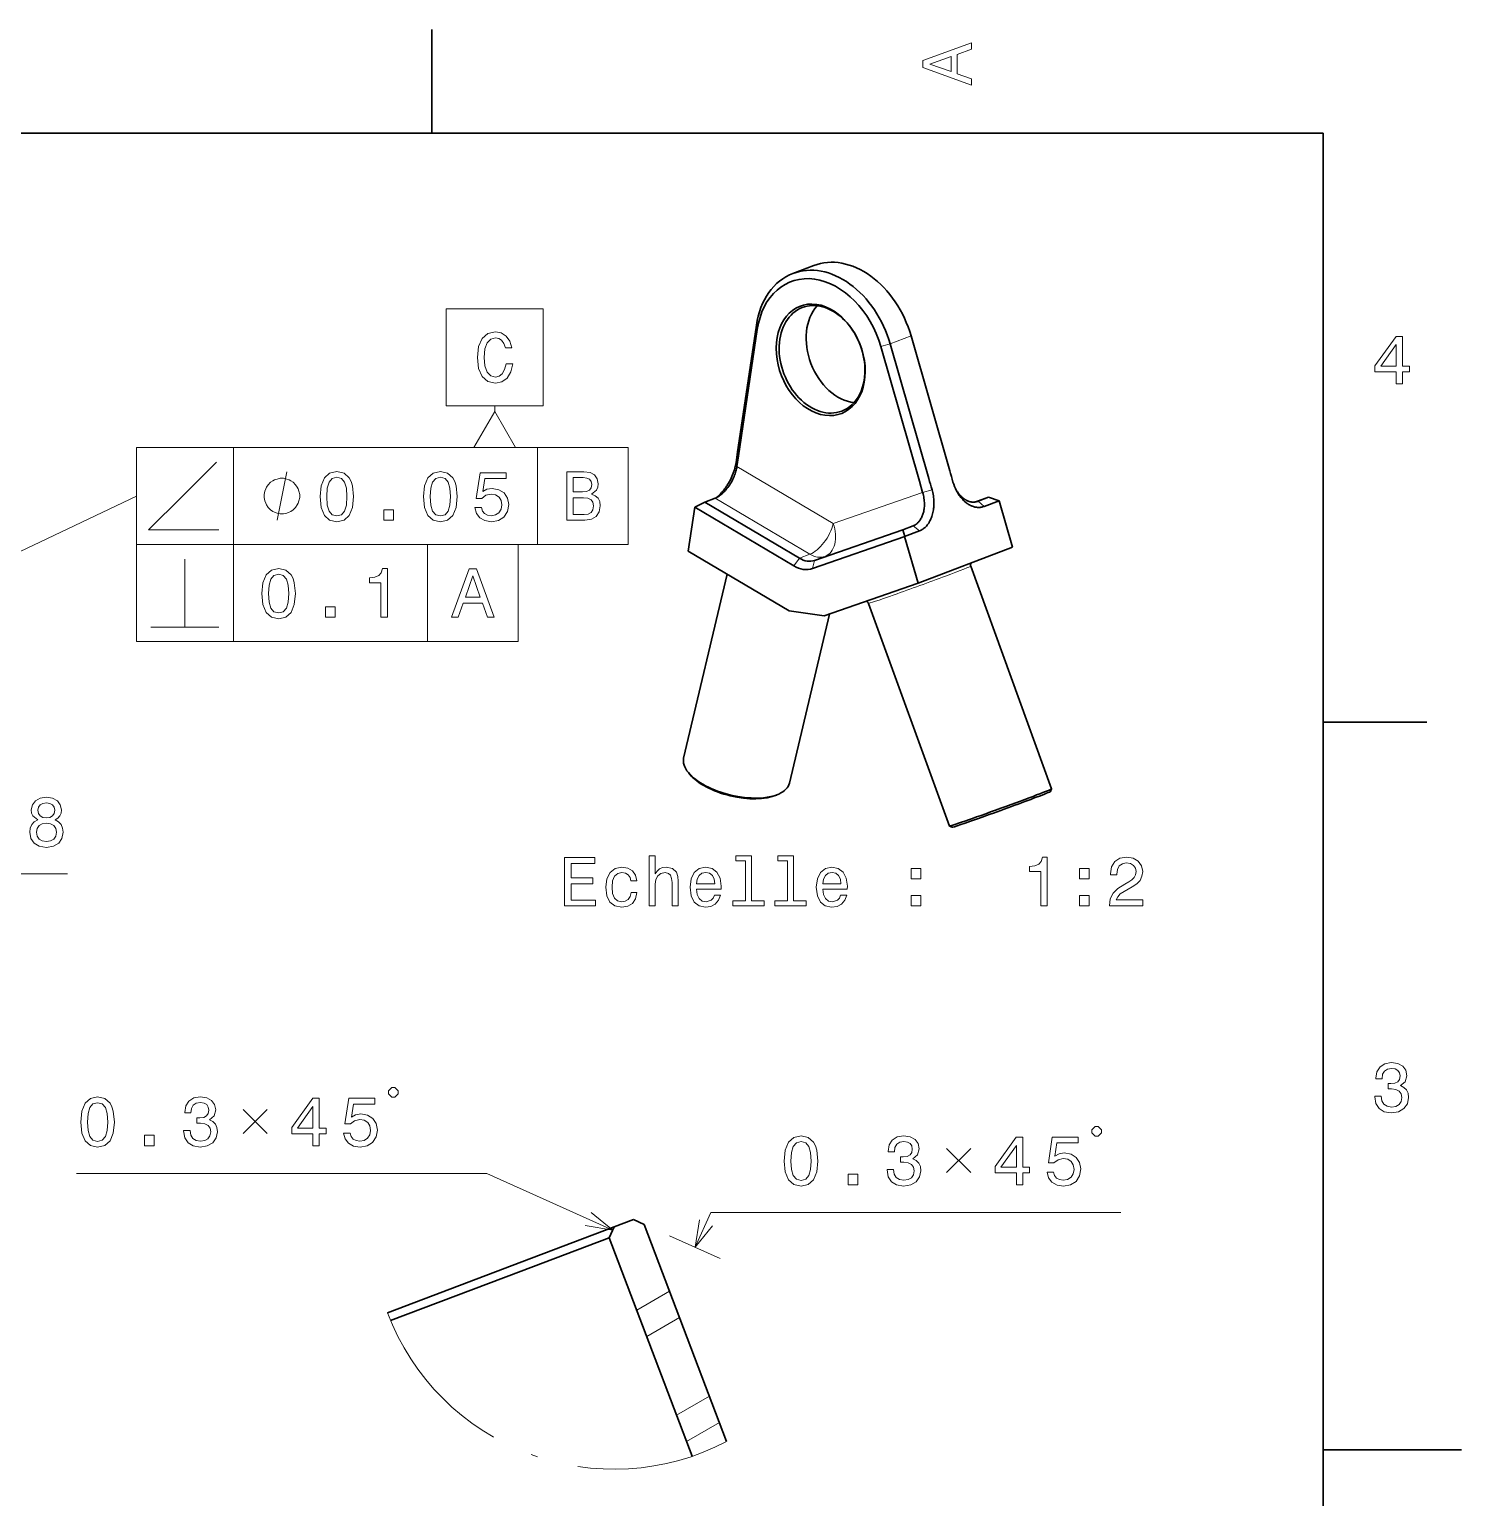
# Model space of a CAD drawing. Extents: x 0 to 297, y 0 to 210.
# Drawn here: x 193.7 to 297, y 101.6 to 207.5 of the extents above; entities that cross this region are included whole.
import ezdxf

# ---------------------------------------------------------------- set-up
doc = ezdxf.new("R2010")
doc.units = 0
doc.linetypes.add('DASHDOT', pattern=[18.5, 12, -3, 0.5, -3])

msp = doc.modelspace()

# ---------------------------------------------------------------- linework, layer by layer
at = {"color": 7, "lineweight": 35, "ltscale": 0.1875}
for p, q in [((222.699997, 200), (222.699997, 207.5)), ((287, 157.5), (294.5, 157.5))]:
    msp.add_line(p, q, dxfattribs=at)
at = {"color": 7, "lineweight": 35}
for p, q in [((287, 200), (10, 200)), ((287, 10), (287, 200))]:
    msp.add_line(p, q, dxfattribs=at)
at = {"color": 7, "lineweight": 35, "ltscale": 0.040275}
msp.add_line((250.260727, 190.460678), (248.755844, 189.88562), dxfattribs=at)
at = {"color": 7, "lineweight": 35, "ltscale": 0.230857}
for p, q in [((246.123199, 186.150192), (244.768372, 177.015823)), ((246.187378, 185.849411), (244.83255, 176.715057))]:
    msp.add_line(p, q, dxfattribs=at)
at = {"color": 7, "lineweight": 13, "ltscale": 0.007689}
for p, q in [((246.123199, 186.150192), (246.187378, 185.849411)), ((244.654938, 176.25119), (244.718918, 175.950363))]:
    msp.add_line(p, q, dxfattribs=at)
at = {"color": 7, "lineweight": 13, "ltscale": 0.017661}
msp.add_line((255.77681, 184.801865), (255.098404, 184.604813), dxfattribs=at)
at = {"color": 7, "lineweight": 35, "ltscale": 0.252603}
for p, q in [((255.098404, 184.604813), (257.883789, 174.892181)), ((255.77681, 184.801865), (258.562195, 175.089233))]:
    msp.add_line(p, q, dxfattribs=at)
at = {"color": 7, "lineweight": 13, "ltscale": 0.040276}
msp.add_line((257.281708, 185.376923), (255.77681, 184.801865), dxfattribs=at)
at = {"color": 7, "lineweight": 35, "ltscale": 0.253047}
msp.add_line((260.071991, 175.647217), (257.281708, 185.376923), dxfattribs=at)
at = {"color": 7, "lineweight": 13, "ltscale": 0.010048}
msp.add_line((227.243256, 179.923889), (227.243256, 180.325806), dxfattribs=at)
at = {"color": 7, "lineweight": 13, "ltscale": 0.175}
for p, q in [((201.38942, 177.325806), (201.38942, 170.325806)), ((208.38942, 177.325806), (208.38942, 170.325806)), ((230.333511, 177.325806), (230.333511, 170.325806)), ((236.869537, 177.325806), (236.869537, 170.325806)), ((201.38942, 170.325806), (201.38942, 163.325806)), ((208.38942, 170.325806), (208.38942, 163.325806)), ((222.397491, 170.325806), (222.397491, 163.325806)), ((228.933502, 170.325806), (228.933502, 163.325806))]:
    msp.add_line(p, q, dxfattribs=at)
at = {"color": 7, "lineweight": 13}
for p, q in [((201.38942, 177.325806), (236.869537, 177.325806)), ((201.38942, 170.325806), (236.869537, 170.325806)), ((201.38942, 163.325806), (228.933502, 163.325806)), ((226.677094, 124.945633), (197.080307, 124.945633)), ((242.826385, 122.132462), (272.423157, 122.132462))]:
    msp.add_line(p, q, dxfattribs=at)
at = {"color": 7, "lineweight": 35, "ltscale": 0.019327}
msp.add_line((244.83255, 176.715057), (244.719131, 175.950348), dxfattribs=at)
at = {"color": 7, "lineweight": 13, "ltscale": 0.201753}
msp.add_line((244.719131, 175.950348), (251.659592, 171.832458), dxfattribs=at)
at = {"color": 7, "lineweight": 35, "ltscale": 0.021148}
msp.add_line((257.883789, 174.892181), (258.116974, 174.079056), dxfattribs=at)
at = {"color": 7, "lineweight": 13, "ltscale": 0.170926}
msp.add_line((258.116974, 174.079056), (251.659592, 171.832458), dxfattribs=at)
at = {"color": 7, "lineweight": 13, "ltscale": 0.017663}
msp.add_line((258.795441, 174.276154), (258.116974, 174.079071), dxfattribs=at)
at = {"color": 7, "lineweight": 35, "ltscale": 0.080125}
msp.add_line((241.202316, 169.848434), (241.672546, 173.018738), dxfattribs=at)
at = {"color": 7, "lineweight": 35, "ltscale": 0.207521}
msp.add_line((248.811127, 168.781128), (241.672241, 173.016739), dxfattribs=at)
at = {"color": 7, "lineweight": 35, "ltscale": 0.020317}
msp.add_line((242.398529, 173.387299), (241.67395, 173.019287), dxfattribs=at)
at = {"color": 7, "lineweight": 35, "ltscale": 0.020138}
for p, q in [((243.15097, 173.674835), (242.398529, 173.387299)), ((262.109863, 173.448822), (262.862305, 173.736343)), ((256.679443, 171.392685), (257.431885, 171.680206))]:
    msp.add_line(p, q, dxfattribs=at)
at = {"color": 7, "lineweight": 35, "ltscale": 0.198594}
msp.add_line((249.230331, 169.333893), (242.398529, 173.387299), dxfattribs=at)
at = {"color": 7, "lineweight": 13, "ltscale": 0.198595}
msp.add_line((243.15097, 173.674835), (249.982773, 169.621414), dxfattribs=at)
at = {"color": 7, "lineweight": 35, "ltscale": 0.026097}
msp.add_line((261.876404, 173.393341), (262.862305, 173.736343), dxfattribs=at)
at = {"color": 7, "lineweight": 13, "ltscale": 0.001385}
msp.add_line((262.057526, 173.430603), (262.109863, 173.448822), dxfattribs=at)
at = {"color": 7, "lineweight": 35, "ltscale": 0.000695}
msp.add_line((262.08374, 173.439285), (262.109863, 173.448822), dxfattribs=at)
at = {"color": 7, "lineweight": 13, "ltscale": 0.014653}
msp.add_line((262.565765, 173.08049), (262.109863, 173.448822), dxfattribs=at)
at = {"color": 7, "lineweight": 35, "ltscale": 0.028616}
msp.add_line((262.565765, 173.08049), (263.63501, 173.48909), dxfattribs=at)
at = {"color": 7, "lineweight": 35, "ltscale": 0.020253}
msp.add_line((262.862305, 173.736343), (263.633606, 173.488541), dxfattribs=at)
at = {"color": 7, "lineweight": 35, "ltscale": 0.087228}
msp.add_line((264.596863, 170.135162), (263.63501, 173.48909), dxfattribs=at)
at = {"color": 7, "lineweight": 13, "ltscale": 0.16825}
msp.add_line((257.431885, 171.680206), (251.075592, 169.468781), dxfattribs=at)
at = {"color": 7, "lineweight": 13, "ltscale": 0.014652}
msp.add_line((257.887787, 171.31189), (257.431885, 171.680206), dxfattribs=at)
at = {"color": 7, "lineweight": 35, "ltscale": 0.175812}
msp.add_line((250.177155, 168.590332), (256.819122, 170.901169), dxfattribs=at)
at = {"color": 7, "lineweight": 35, "ltscale": 0.16825}
msp.add_line((250.323151, 169.181259), (256.679443, 171.392685), dxfattribs=at)
at = {"color": 7, "lineweight": 35, "ltscale": 0.012716}
msp.add_line((256.679443, 171.392685), (256.819916, 170.903839), dxfattribs=at)
at = {"color": 7, "lineweight": 35, "ltscale": 0.028617}
msp.add_line((256.818512, 170.903305), (257.887787, 171.31189), dxfattribs=at)
at = {"color": 7, "lineweight": 35, "ltscale": 0.087672}
msp.add_line((257.785248, 167.532288), (256.818512, 170.903305), dxfattribs=at)
at = {"color": 7, "lineweight": 35, "ltscale": 0.211445}
msp.add_line((248.476181, 165.532745), (241.202316, 169.848434), dxfattribs=at)
at = {"color": 7, "lineweight": 13, "ltscale": 0.020138}
for p, q in [((249.230331, 169.333893), (249.982773, 169.621414)), ((250.323151, 169.181259), (251.075592, 169.468781))]:
    msp.add_line(p, q, dxfattribs=at)
at = {"color": 7, "lineweight": 35, "ltscale": 0.1823}
msp.add_line((264.596863, 170.135162), (257.785248, 167.532288), dxfattribs=at)
at = {"color": 7, "lineweight": 13, "ltscale": 0.017344}
msp.add_line((248.811127, 168.781128), (249.230331, 169.333893), dxfattribs=at)
at = {"color": 7, "lineweight": 13, "ltscale": 0.015217}
msp.add_line((250.177155, 168.590332), (250.323151, 169.181259), dxfattribs=at)
at = {"color": 7, "lineweight": 35, "ltscale": 0.427451}
for p, q in [((261.581482, 168.762619), (267.423462, 152.693558)), ((254.203903, 166.08046), (260.045898, 150.011398))]:
    msp.add_line(p, q, dxfattribs=at)
at = {"color": 7, "lineweight": 35, "ltscale": 0.340694}
msp.add_line((244.018051, 168.177811), (240.873138, 154.917892), dxfattribs=at)
at = {"color": 7, "lineweight": 35, "ltscale": 0.179136}
msp.add_line((257.785248, 167.532288), (251.0177, 165.177765), dxfattribs=at)
at = {"color": 7, "lineweight": 35, "ltscale": 0.064155}
msp.add_line((251.0177, 165.177765), (248.476181, 165.532745), dxfattribs=at)
at = {"color": 7, "lineweight": 35, "ltscale": 0.31363}
msp.add_line((251.406357, 165.312988), (248.511261, 153.106415), dxfattribs=at)
at = {"color": 7, "lineweight": 35, "ltscale": 0.00402}
msp.add_line((241.314651, 153.746658), (241.212387, 153.870758), dxfattribs=at)
at = {"color": 7, "lineweight": 35, "ltscale": 0.005302}
for p, q in [((267.333649, 152.500381), (267.42337, 152.692566)), ((260.238831, 149.921021), (260.046631, 150.010712))]:
    msp.add_line(p, q, dxfattribs=at)
at = {"color": 7, "lineweight": 35, "ltscale": 0.004021}
msp.add_line((247.590912, 152.258179), (247.738037, 152.323151), dxfattribs=at)
at = {"color": 7, "lineweight": 13, "ltscale": 0.200901}
msp.add_line((188.383865, 146.567017), (196.419891, 146.567017), dxfattribs=at)
at = {"color": 7, "lineweight": 13, "ltscale": 0.248856}
msp.add_line((235.754944, 120.861603), (226.677094, 124.945633), dxfattribs=at)
at = {"color": 7, "lineweight": 13, "ltscale": 0.06891}
msp.add_line((241.69548, 119.618744), (242.826385, 122.132462), dxfattribs=at)
at = {"color": 7, "lineweight": 35, "ltscale": 0.177661}
msp.add_line((235.854706, 121.083389), (229.210419, 118.562439), dxfattribs=at)
at = {"color": 7, "lineweight": 35, "ltscale": 0.021213}
for p, q in [((235.506577, 120.309555), (235.854706, 121.083389)), ((237.257156, 121.615494), (238.030975, 121.267365))]:
    msp.add_line(p, q, dxfattribs=at)
at = {"color": 7, "lineweight": 13, "ltscale": 0.002004}
msp.add_line((235.84726, 121.066818), (235.916672, 121.106888), dxfattribs=at)
at = {"color": 7, "lineweight": 35, "ltscale": 0.0375}
msp.add_line((235.854706, 121.083389), (237.257156, 121.615494), dxfattribs=at)
at = {"color": 7, "lineweight": 35, "ltscale": 0.418841}
msp.add_line((243.974167, 105.603302), (238.030975, 121.267365), dxfattribs=at)
at = {"color": 7, "lineweight": 35, "ltscale": 0.169823}
msp.add_line((235.506577, 120.309555), (229.155411, 117.899841), dxfattribs=at)
at = {"color": 7, "lineweight": 35, "ltscale": 0.421748}
msp.add_line((235.506577, 120.309555), (241.491013, 104.536766), dxfattribs=at)
at = {"color": 7, "lineweight": 13, "ltscale": 0.100457}
msp.add_line((239.854904, 120.446793), (243.519409, 118.798172), dxfattribs=at)
at = {"color": 7, "lineweight": 35, "ltscale": 0.259344}
msp.add_line((229.210419, 118.562439), (219.511307, 114.882446), dxfattribs=at)
at = {"color": 7, "lineweight": 35, "ltscale": 0.251925}
msp.add_line((229.155411, 117.899841), (219.73378, 114.325119), dxfattribs=at)
at = {"color": 7, "lineweight": 13, "ltscale": 0.068384}
for p, q in [((237.488419, 115.086136), (239.857315, 116.453827)), ((238.207199, 113.191719), (240.57608, 114.559402)), ((240.36351, 107.508469), (242.732391, 108.876144)), ((241.082275, 105.614052), (243.451172, 106.981728))]:
    msp.add_line(p, q, dxfattribs=at)
at = {"color": 7, "lineweight": 35, "ltscale": 0.25}
msp.add_line((287, 105), (297, 105), dxfattribs=at)
at = {"color": 7, "lineweight": 13}
for points in [[(261.633209, 203.466858), (261.633209, 203.930847), (260.604401, 204.298996), (260.604401, 205.695969), (261.633209, 206.064133), (261.633209, 206.538193), (258.128174, 205.257217), (258.128174, 204.742798)], [(260.17572, 204.460388), (258.632477, 205), (260.17572, 205.539627)], [(223.743256, 187.325806), (223.743256, 180.325806), (230.743256, 180.325806), (230.743256, 187.325806)], [(228.060257, 183.376968), (227.959381, 182.953339), (227.792969, 182.650742), (227.560974, 182.464142), (227.288635, 182.403625), (226.960831, 182.4944), (226.703629, 182.766739), (226.532166, 183.210541), (226.476685, 183.825806), (226.532166, 184.436035), (226.698578, 184.884888), (226.95578, 185.157227), (227.288635, 185.253052), (227.530716, 185.202606), (227.737488, 185.061401), (227.898865, 184.834457), (228.009827, 184.52179), (228.488922, 184.52179), (228.337631, 185.000885), (228.075378, 185.363998), (227.717316, 185.590942), (227.288635, 185.671631), (226.754059, 185.545563), (226.345551, 185.192535), (226.083313, 184.612549), (225.992523, 183.825806), (226.083313, 183.039063), (226.345551, 182.459106), (226.754059, 182.101028), (227.288635, 181.979996), (227.75766, 182.075806), (228.135895, 182.343109), (228.403198, 182.78186), (228.544403, 183.376968)], [(292.277374, 181.916794), (292.731262, 181.916794), (292.731262, 182.784225), (293.23056, 182.784225), (293.23056, 183.187683), (292.731262, 183.187683), (292.731262, 185.341141), (292.272339, 185.341141), (290.739197, 183.228027), (290.739197, 182.784225), (292.277374, 182.784225)], [(291.162842, 183.187683), (292.277374, 184.756134), (292.277374, 183.187683)], [(228.743256, 177.325806), (227.243256, 179.923889), (225.743256, 177.325806)], [(213.17276, 173.825806), (213.17276, 173.942474), (213.114426, 174.175812), (213.056091, 174.3508), (212.997757, 174.467468), (212.881088, 174.642471), (212.706085, 174.817474), (212.531082, 174.934143), (212.414413, 174.992477), (212.239426, 175.050812), (212.006088, 175.109146), (211.88942, 175.109146), (211.772751, 175.109146), (211.539413, 175.050812), (211.364426, 174.992477), (211.247757, 174.934143), (211.072754, 174.817474), (210.897751, 174.642471), (210.781082, 174.467468), (210.722748, 174.3508), (210.664413, 174.175812), (210.606079, 173.942474), (210.606079, 173.825806), (210.606079, 173.709137), (210.664413, 173.4758), (210.722748, 173.300812), (210.781082, 173.184143), (210.897751, 173.00914), (211.072754, 172.834137), (211.247757, 172.717468), (211.364426, 172.659134), (211.539413, 172.6008), (211.772751, 172.542465), (211.88942, 172.542465), (212.006088, 172.542465), (212.239426, 172.6008), (212.414413, 172.659134), (212.531082, 172.717468), (212.706085, 172.834137), (212.881088, 173.00914), (212.997757, 173.184143), (213.056091, 173.300812), (213.114426, 173.4758), (213.17276, 173.709137)], [(214.642014, 173.785461), (214.717667, 172.993668), (214.954697, 172.428833), (215.332932, 172.085892), (215.857437, 171.974945), (216.376877, 172.085892), (216.755127, 172.428833), (216.987122, 172.993668), (217.06781, 173.785461), (216.987122, 174.572205), (216.891296, 174.884888), (216.755127, 175.14209), (216.376877, 175.485031), (215.857437, 175.601028), (215.332932, 175.485031), (214.954697, 175.137039), (214.717667, 174.572205)], [(215.12616, 173.785461), (215.166504, 174.395691), (215.292587, 174.834457), (215.519531, 175.09166), (215.857437, 175.182434), (216.190277, 175.09166), (216.417236, 174.834457), (216.543304, 174.395691), (216.583649, 173.785461), (216.543304, 173.170181), (216.417236, 172.73143), (216.190277, 172.474228), (215.857437, 172.388489), (215.519531, 172.474228), (215.292587, 172.73143), (215.166504, 173.170181)], [(222.114059, 173.785461), (222.189713, 172.993668), (222.426743, 172.428833), (222.804977, 172.085892), (223.329483, 171.974945), (223.848923, 172.085892), (224.227173, 172.428833), (224.459167, 172.993668), (224.539856, 173.785461), (224.459167, 174.572205), (224.363342, 174.884888), (224.227173, 175.14209), (223.848923, 175.485031), (223.329483, 175.601028), (222.804977, 175.485031), (222.426743, 175.137039), (222.189713, 174.572205)], [(222.598206, 173.785461), (222.63855, 174.395691), (222.764633, 174.834457), (222.991577, 175.09166), (223.329483, 175.182434), (223.662323, 175.09166), (223.889282, 174.834457), (224.01535, 174.395691), (224.055695, 173.785461), (224.01535, 173.170181), (223.889282, 172.73143), (223.662323, 172.474228), (223.329483, 172.388489), (222.991577, 172.474228), (222.764633, 172.73143), (222.63855, 173.170181)], [(225.814774, 172.988632), (225.925735, 172.575089), (226.172852, 172.252319), (226.535965, 172.050583), (226.999939, 171.974945), (227.509308, 172.06572), (227.907715, 172.312836), (228.159882, 172.706207), (228.255707, 173.210526), (228.169968, 173.67955), (227.927887, 174.047714), (227.549652, 174.284744), (227.060455, 174.370468), (226.68222, 174.309952), (226.389709, 174.143524), (226.530914, 175.086609), (228.064056, 175.086609), (228.064056, 175.500153), (226.193024, 175.500153), (225.915649, 173.644257), (226.319107, 173.644257), (226.611603, 173.881287), (226.984802, 173.96701), (227.307571, 173.911545), (227.554688, 173.750153), (227.711029, 173.503036), (227.76651, 173.185318), (227.711029, 172.867599), (227.549652, 172.620468), (227.302536, 172.464127), (226.984802, 172.408661), (226.717514, 172.443954), (226.510742, 172.559952), (226.359451, 172.741516), (226.283798, 172.988632)], [(219.245468, 172.075806), (219.941437, 172.075806), (219.941437, 172.82724), (219.245468, 172.82724)], [(194.27652, 150.453186), (194.019318, 150.311966), (193.842804, 150.11528), (193.731842, 149.868164), (193.696548, 149.570618), (193.777237, 149.121765), (194.009216, 148.773788), (194.387466, 148.55188), (194.901871, 148.466156), (195.41124, 148.55188), (195.78949, 148.773788), (196.021469, 149.121765), (196.107208, 149.570618), (196.066864, 149.868164), (195.960953, 150.11528), (195.779388, 150.311966), (195.527237, 150.453186), (195.728973, 150.574219), (195.870178, 150.740646), (195.955902, 150.942368), (195.986176, 151.189484), (195.905472, 151.547562), (195.693665, 151.835022), (195.350723, 152.021622), (194.901871, 152.092224), (194.447983, 152.021622), (194.105042, 151.835022), (193.888184, 151.547562), (193.812531, 151.189484), (193.837753, 150.942368), (193.923492, 150.740646)], [(194.291641, 151.149139), (194.331985, 151.371048), (194.453033, 151.542511), (194.644669, 151.648422), (194.901871, 151.688766), (195.154037, 151.648422), (195.345673, 151.542511), (195.466721, 151.371048), (195.5121, 151.149139), (195.466721, 150.922195), (195.345673, 150.745682), (195.154037, 150.6297), (194.901871, 150.594391), (194.644669, 150.634735), (194.453033, 150.745682), (194.331985, 150.922195)], [(194.180695, 149.580704), (194.226074, 149.847992), (194.372345, 150.049713), (194.599274, 150.180847), (194.901871, 150.226227), (195.199432, 150.180847), (195.426376, 150.049713), (195.572632, 149.847992), (195.623062, 149.580704), (195.572632, 149.293243), (195.426376, 149.076385), (195.199432, 148.935165), (194.901871, 148.889786), (194.599274, 148.935165), (194.372345, 149.076385), (194.226074, 149.293243)], [(232.287552, 144.244781), (234.506561, 144.244781), (234.506561, 144.668411), (232.751526, 144.668411), (232.751526, 145.853577), (234.314926, 145.853577), (234.314926, 146.272156), (232.751526, 146.272156), (232.751526, 147.321152), (234.466217, 147.321152), (234.466217, 147.744781), (232.287552, 147.744781)], [(238.374725, 144.244781), (238.818527, 144.244781), (238.818527, 145.808182), (238.863922, 146.166245), (239.010162, 146.428497), (239.237122, 146.58989), (239.539703, 146.650406), (239.781784, 146.599976), (239.933075, 146.463806), (240.008728, 146.236862), (240.033951, 145.934265), (240.033951, 144.244781), (240.477753, 144.244781), (240.477753, 146.02504), (240.457581, 146.383118), (240.366791, 146.680664), (240.069244, 146.952988), (239.60527, 147.048813), (239.353104, 147.013519), (239.136246, 146.917694), (238.954697, 146.766388), (238.818527, 146.559616), (238.818527, 147.865814), (238.374725, 147.865814)], [(245.32933, 147.492615), (245.32933, 144.617981), (244.416504, 144.617981), (244.416504, 144.244781), (246.680923, 144.244781), (246.680923, 144.617981), (245.773132, 144.617981), (245.773132, 147.865814), (244.633362, 147.865814), (244.633362, 147.492615)], [(248.365356, 147.492615), (248.365356, 144.617981), (247.45253, 144.617981), (247.45253, 144.244781), (249.716949, 144.244781), (249.716949, 144.617981), (248.809158, 144.617981), (248.809158, 147.865814), (247.669388, 147.865814), (247.669388, 147.492615)], [(266.6521, 144.244781), (267.111023, 144.244781), (267.111023, 147.770004), (266.768097, 147.770004), (266.677307, 147.462357), (266.495758, 147.255585), (266.218384, 147.134552), (265.835083, 147.094208), (265.835083, 146.73613), (266.6521, 146.73613)], [(271.584381, 144.244781), (273.98999, 144.244781), (273.98999, 144.678497), (272.088684, 144.678497), (272.194611, 144.915527), (272.37616, 145.112213), (272.935974, 145.470291), (273.233521, 145.621582), (273.566345, 145.83844), (273.803406, 146.090607), (273.939575, 146.388153), (273.98999, 146.726044), (273.904266, 147.149673), (273.667236, 147.482529), (273.304108, 147.694351), (272.835083, 147.770004), (272.350952, 147.684265), (271.982788, 147.447235), (271.745758, 147.068985), (271.66507, 146.569702), (271.66507, 146.4991), (272.123993, 146.4991), (272.123993, 146.539444), (272.169373, 146.882385), (272.305542, 147.134552), (272.5224, 147.295929), (272.809875, 147.35141), (273.102386, 147.30098), (273.319244, 147.174896), (273.460449, 146.97821), (273.510895, 146.731094), (273.475586, 146.4991), (273.379761, 146.302414), (273.218384, 146.130951), (272.99646, 145.979645), (272.698914, 145.818268), (272.204681, 145.505585), (271.85672, 145.172729), (271.649933, 144.769272), (271.584381, 144.259918)], [(237.063477, 146.055298), (237.502243, 146.055298), (237.411469, 146.458755), (237.194611, 146.776489), (236.856705, 146.973175), (236.417953, 147.048813), (235.933807, 146.947952), (235.565643, 146.665527), (235.333664, 146.206604), (235.25296, 145.591324), (235.328613, 144.981094), (235.555557, 144.527206), (235.913635, 144.244781), (236.402817, 144.148956), (236.836533, 144.224609), (237.174438, 144.436417), (237.406418, 144.769272), (237.507294, 145.213074), (237.083664, 145.213074), (237.008011, 144.930664), (236.866791, 144.718842), (236.66507, 144.587723), (236.417953, 144.547379), (236.110321, 144.61293), (235.888412, 144.814667), (235.752243, 145.142471), (235.706848, 145.606445), (235.752243, 146.060349), (235.893448, 146.388153), (236.120407, 146.58989), (236.417953, 146.660492), (236.680191, 146.615097), (236.876892, 146.4991), (237.008011, 146.307465)], [(241.799072, 145.470291), (243.574295, 145.470291), (243.57933, 145.677063), (243.498642, 146.257034), (243.276733, 146.69075), (242.923721, 146.952988), (242.454697, 147.048813), (241.995758, 146.947952), (241.642731, 146.665527), (241.415787, 146.206604), (241.335098, 145.60141), (241.410751, 144.981094), (241.637695, 144.527206), (241.985672, 144.244781), (242.43956, 144.148956), (242.832932, 144.214523), (243.155701, 144.385986), (243.392731, 144.658325), (243.5289, 145.021439), (243.090149, 145.021439), (242.999359, 144.819702), (242.86824, 144.668411), (242.495041, 144.547379), (242.207581, 144.602844), (241.990723, 144.779358), (241.849503, 145.066833), (241.799072, 145.455154)], [(241.799072, 145.843491), (241.854553, 146.191467), (241.990723, 146.448669), (242.197495, 146.605011), (242.469818, 146.660492), (242.737122, 146.605011), (242.943893, 146.448669), (243.069962, 146.191467), (243.115356, 145.843491)], [(250.90715, 145.470291), (252.682358, 145.470291), (252.687408, 145.677063), (252.60672, 146.257034), (252.384811, 146.69075), (252.031784, 146.952988), (251.562759, 147.048813), (251.103836, 146.947952), (250.750809, 146.665527), (250.523865, 146.206604), (250.443161, 145.60141), (250.518814, 144.981094), (250.745758, 144.527206), (251.09375, 144.244781), (251.547638, 144.148956), (251.94101, 144.214523), (252.263779, 144.385986), (252.500809, 144.658325), (252.636963, 145.021439), (252.198212, 145.021439), (252.107437, 144.819702), (251.976303, 144.668411), (251.603104, 144.547379), (251.315643, 144.602844), (251.098785, 144.779358), (250.957581, 145.066833), (250.90715, 145.455154)], [(250.90715, 145.843491), (250.962616, 146.191467), (251.098785, 146.448669), (251.305557, 146.605011), (251.577896, 146.660492), (251.845184, 146.605011), (252.051956, 146.448669), (252.17804, 146.191467), (252.223419, 145.843491)], [(257.286835, 146.201553), (257.982788, 146.201553), (257.982788, 146.952988), (257.286835, 146.952988)], [(269.430908, 146.201553), (270.126892, 146.201553), (270.126892, 146.952988), (269.430908, 146.952988)], [(257.286835, 144.244781), (257.982788, 144.244781), (257.982788, 144.996216), (257.286835, 144.996216)], [(269.430908, 144.244781), (270.126892, 144.244781), (270.126892, 144.996216), (269.430908, 144.996216)], [(290.729126, 130.51622), (290.729126, 130.480911), (290.809814, 129.996765), (291.046844, 129.633652), (291.420044, 129.401657), (291.914276, 129.315933), (292.438782, 129.401657), (292.832153, 129.623566), (293.08429, 129.976593), (293.175079, 130.430481), (293.134735, 130.728027), (293.023773, 130.970108), (292.842224, 131.156708), (292.600159, 131.292877), (292.927948, 131.565216), (293.043945, 131.998932), (292.968292, 132.392303), (292.751434, 132.68985), (292.398407, 132.87645), (291.914276, 132.942017), (291.460388, 132.861313), (291.112396, 132.63942), (290.885468, 132.286392), (290.809814, 131.817368), (290.809814, 131.782074), (291.258636, 131.782074), (291.299011, 132.104828), (291.430115, 132.336823), (291.641937, 132.478027), (291.939484, 132.528473), (292.201721, 132.488113), (292.393372, 132.382217), (292.509369, 132.210739), (292.554749, 131.97876), (292.509369, 131.731628), (292.388336, 131.565216), (292.176514, 131.46434), (291.889069, 131.434082), (291.692383, 131.439133), (291.692383, 131.04071), (291.939484, 131.050797), (292.257202, 131.005417), (292.494232, 130.884369), (292.635468, 130.687683), (292.685883, 130.430481), (292.630402, 130.13797), (292.484161, 129.921112), (292.252167, 129.784943), (291.944519, 129.739563), (291.626801, 129.789993), (291.394806, 129.941284), (291.248566, 130.183365), (291.193085, 130.51622)], [(197.382904, 128.655289), (197.458557, 127.863495), (197.695587, 127.29866), (198.073822, 126.955719), (198.598328, 126.844772), (199.117767, 126.955719), (199.496002, 127.29866), (199.727997, 127.863495), (199.808685, 128.655289), (199.727997, 129.442032), (199.632172, 129.754715), (199.496002, 130.011917), (199.117767, 130.354858), (198.598328, 130.470856), (198.073822, 130.354858), (197.695587, 130.006866), (197.458557, 129.442032)], [(204.799469, 128.045059), (204.799469, 128.00975), (204.880157, 127.525604), (205.117188, 127.162491), (205.490387, 126.930496), (205.984619, 126.844772), (206.509125, 126.930496), (206.902496, 127.152405), (207.154663, 127.505432), (207.245438, 127.95932), (207.205093, 128.256866), (207.094147, 128.498947), (206.912582, 128.685547), (206.670502, 128.821716), (206.998322, 129.094055), (207.114319, 129.527771), (207.038666, 129.921143), (206.821808, 130.218689), (206.468781, 130.405289), (205.984619, 130.470856), (205.530731, 130.390152), (205.182755, 130.168259), (204.955811, 129.815231), (204.880157, 129.346207), (204.880157, 129.310913), (205.32901, 129.310913), (205.369354, 129.633667), (205.500488, 129.865662), (205.712296, 130.006866), (206.009842, 130.057312), (206.272095, 130.016953), (206.463745, 129.911057), (206.579727, 129.739578), (206.625122, 129.507599), (206.579727, 129.260468), (206.458694, 129.094055), (206.246887, 128.993179), (205.959412, 128.962921), (205.762726, 128.967972), (205.762726, 128.56955), (206.009842, 128.579636), (206.327576, 128.534256), (206.564606, 128.413208), (206.705811, 128.216522), (206.756241, 127.95932), (206.700775, 127.666809), (206.554504, 127.449951), (206.322525, 127.313782), (206.014893, 127.268402), (205.697174, 127.318832), (205.465179, 127.470123), (205.318924, 127.712204), (205.263458, 128.045059)], [(214.133759, 126.945633), (214.587662, 126.945633), (214.587662, 127.813065), (215.086945, 127.813065), (215.086945, 128.216522), (214.587662, 128.216522), (214.587662, 130.36998), (214.128723, 130.36998), (212.595581, 128.256866), (212.595581, 127.813065), (214.133759, 127.813065)], [(216.34169, 127.858459), (216.452637, 127.444916), (216.699768, 127.122147), (217.062866, 126.92041), (217.526855, 126.844772), (218.036224, 126.935547), (218.434631, 127.182663), (218.686798, 127.576035), (218.782623, 128.080353), (218.696884, 128.549377), (218.454803, 128.917542), (218.076569, 129.154572), (217.587372, 129.240295), (217.209137, 129.179779), (216.916626, 129.013351), (217.057831, 129.956436), (218.590973, 129.956436), (218.590973, 130.36998), (216.71994, 130.36998), (216.442566, 128.514084), (216.846008, 128.514084), (217.138519, 128.751114), (217.511719, 128.836838), (217.834488, 128.781372), (218.081604, 128.61998), (218.237946, 128.372864), (218.293427, 128.055145), (218.237946, 127.737427), (218.076569, 127.490295), (217.829437, 127.333954), (217.511719, 127.278488), (217.244431, 127.313782), (217.037659, 127.429779), (216.886353, 127.611343), (216.810715, 127.858459)], [(219.810425, 130.445633), (220.043762, 130.445633), (220.2771, 130.67897), (220.2771, 130.912292), (220.043762, 131.14563), (219.810425, 131.14563), (219.577087, 130.912292), (219.577087, 130.67897)], [(197.86705, 128.655289), (197.907394, 129.265518), (198.033478, 129.704285), (198.260422, 129.961487), (198.598328, 130.052261), (198.931183, 129.961487), (199.158112, 129.704285), (199.284195, 129.265518), (199.324554, 128.655289), (199.284195, 128.040009), (199.158112, 127.601257), (198.931183, 127.344055), (198.598328, 127.258316), (198.260422, 127.344055), (198.033478, 127.601257), (197.907394, 128.040009)], [(213.019211, 128.216522), (214.133759, 129.784973), (214.133759, 128.216522)], [(270.556488, 127.632462), (270.789825, 127.632462), (271.023163, 127.865799), (271.023163, 128.099121), (270.789825, 128.332458), (270.556488, 128.332458), (270.323181, 128.099121), (270.323181, 127.865799)], [(201.986359, 126.945633), (202.682327, 126.945633), (202.682327, 127.697067), (201.986359, 127.697067)], [(248.128983, 125.842117), (248.20462, 125.050323), (248.441666, 124.485489), (248.819901, 124.142548), (249.344391, 124.031601), (249.863846, 124.142548), (250.242096, 124.485489), (250.474075, 125.050323), (250.554779, 125.842117), (250.474075, 126.62886), (250.378265, 126.941544), (250.242096, 127.198746), (249.863846, 127.541687), (249.344391, 127.657684), (248.819901, 127.541687), (248.441666, 127.193695), (248.20462, 126.62886)], [(248.613129, 125.842117), (248.653473, 126.452347), (248.779556, 126.891113), (249.0065, 127.148315), (249.344391, 127.23909), (249.677246, 127.148315), (249.90419, 126.891113), (250.030273, 126.452347), (250.070618, 125.842117), (250.030273, 125.226837), (249.90419, 124.788086), (249.677246, 124.530884), (249.344391, 124.445145), (249.0065, 124.530884), (248.779556, 124.788086), (248.653473, 125.226837)], [(255.545547, 125.231888), (255.545547, 125.196579), (255.626236, 124.712433), (255.863281, 124.349319), (256.236481, 124.117325), (256.730713, 124.031601), (257.255219, 124.117325), (257.64859, 124.339233), (257.900726, 124.692261), (257.991516, 125.146149), (257.951172, 125.443695), (257.84021, 125.685776), (257.658661, 125.872375), (257.416595, 126.008545), (257.744385, 126.280884), (257.860382, 126.7146), (257.784729, 127.107971), (257.567871, 127.405518), (257.214844, 127.592117), (256.730713, 127.657684), (256.276825, 127.576981), (255.928833, 127.355087), (255.701889, 127.00206), (255.626236, 126.533035), (255.626236, 126.497742), (256.075073, 126.497742), (256.115448, 126.820496), (256.246552, 127.05249), (256.458374, 127.193695), (256.75592, 127.244141), (257.018158, 127.203781), (257.209808, 127.097885), (257.325806, 126.926407), (257.371185, 126.694427), (257.325806, 126.447296), (257.204773, 126.280884), (256.99295, 126.180008), (256.705505, 126.14975), (256.50882, 126.1548), (256.50882, 125.756378), (256.75592, 125.766464), (257.073639, 125.721085), (257.310669, 125.600037), (257.451904, 125.403351), (257.502319, 125.146149), (257.446838, 124.853638), (257.300598, 124.63678), (257.068604, 124.50061), (256.760956, 124.455231), (256.443237, 124.505661), (256.211243, 124.656952), (256.065002, 124.899033), (256.009521, 125.231888)], [(264.879852, 124.132462), (265.33374, 124.132462), (265.33374, 124.999893), (265.833008, 124.999893), (265.833008, 125.403351), (265.33374, 125.403351), (265.33374, 127.556808), (264.874786, 127.556808), (263.341675, 125.443695), (263.341675, 124.999893), (264.879852, 124.999893)], [(267.087769, 125.045288), (267.19873, 124.631744), (267.445831, 124.308975), (267.80896, 124.107239), (268.272919, 124.031601), (268.782288, 124.122375), (269.180695, 124.369492), (269.432861, 124.762863), (269.528687, 125.267181), (269.442963, 125.736206), (269.200867, 126.10437), (268.822632, 126.3414), (268.333435, 126.427124), (267.9552, 126.366608), (267.662689, 126.20018), (267.803894, 127.143265), (269.337036, 127.143265), (269.337036, 127.556808), (267.466003, 127.556808), (267.188629, 125.700912), (267.592102, 125.700912), (267.884613, 125.937943), (268.257813, 126.023666), (268.580566, 125.968201), (268.827667, 125.806808), (268.984009, 125.559692), (269.03949, 125.241974), (268.984009, 124.924255), (268.822632, 124.677124), (268.575531, 124.520782), (268.257813, 124.465317), (267.990509, 124.50061), (267.783722, 124.616608), (267.632446, 124.798172), (267.556793, 125.045288)], [(263.765289, 125.403351), (264.879852, 126.971802), (264.879852, 125.403351)], [(252.732437, 124.132462), (253.428406, 124.132462), (253.428406, 124.883896), (252.732437, 124.883896)]]:
    msp.add_lwpolyline(points, close=True, dxfattribs=at)
for points in [[(204.714417, 171.375809), (202.26442, 171.375809), (204.714417, 173.825806), (207.164413, 176.275803)], [(211.539413, 172.075806), (212.239426, 175.575806)], [(188.984055, 167.926331), (201.38942, 173.825806)], [(202.439423, 171.375809), (204.88942, 171.375809), (207.339417, 171.375809)], [(204.88942, 164.375809), (204.88942, 166.825806), (204.88942, 169.275803)], [(202.439423, 164.375809), (204.88942, 164.375809), (207.339417, 164.375809)], [(209.088379, 127.820633), (210.838379, 129.570633)], [(209.088379, 129.570633), (210.838379, 127.820633)], [(259.834442, 125.007462), (261.584442, 126.757462)], [(259.834442, 126.757462), (261.584442, 125.007462)], [(233.780792, 121.182144), (235.754944, 120.861603), (234.205536, 122.126266)], [(242.016022, 121.59288), (241.69548, 119.618744), (242.960144, 121.168137)]]:
    msp.add_lwpolyline(points, dxfattribs=at)
at = {"color": 7, "lineweight": 35}
for points in [[(243.220001, 173.70311), (243.260696, 173.735001), (243.301117, 173.768005), (243.341766, 173.802521), (243.382095, 173.83812), (243.461258, 173.911957), (243.538971, 173.989685), (243.615082, 174.071091), (243.689499, 174.15593), (243.76207, 174.243988), (243.832687, 174.335037), (243.901245, 174.428879), (243.938858, 174.482803), (243.975754, 174.537491), (244.011948, 174.592957), (244.047394, 174.649124), (244.115982, 174.763412), (244.181396, 174.880127), (244.2435, 174.998978), (244.302185, 175.11972), (244.3573, 175.242081), (244.408752, 175.365829), (244.453476, 175.482758), (244.49472, 175.600327), (244.532379, 175.718399), (244.566406, 175.836884), (244.59668, 175.955658), (244.618866, 176.054337), (244.638412, 176.15332), (244.654953, 176.25116)], [(243.390762, 173.795486), (243.454773, 173.837219), (243.518417, 173.882629), (243.581558, 173.931564), (243.644043, 173.983826), (243.705765, 174.039276), (243.756516, 174.087799), (243.806595, 174.138306), (243.855911, 174.190704), (243.89238, 174.231186), (243.92836, 174.272644), (243.998779, 174.358322), (244.066986, 174.447403), (244.132813, 174.539566), (244.196075, 174.634521), (244.256668, 174.731964), (244.314407, 174.831604), (244.369186, 174.933197), (244.418854, 175.032257), (244.465576, 175.132645), (244.509232, 175.2341), (244.549713, 175.336349), (244.586884, 175.439148), (244.615097, 175.524551), (244.64093, 175.610031), (244.664307, 175.695465), (244.685211, 175.78093), (244.703506, 175.865967), (244.719131, 175.950348)], [(257.431885, 171.680206), (257.48584, 171.70282), (257.538574, 171.728882), (257.589996, 171.758362), (257.639954, 171.791168), (257.688354, 171.827194), (257.735138, 171.866364), (257.780182, 171.908569), (257.823425, 171.953705), (257.855133, 171.989975), (257.885712, 172.027817), (257.915161, 172.067184), (257.936493, 172.097687), (257.957153, 172.128967), (257.996429, 172.193863), (258.032959, 172.261673), (258.06665, 172.332184), (258.093018, 172.394012), (258.117279, 172.457535), (258.139465, 172.522629), (258.159576, 172.589188), (258.175629, 172.64949), (258.190033, 172.71077), (258.202759, 172.772949), (258.211182, 172.820114), (258.218689, 172.867722), (258.230835, 172.964096), (258.239227, 173.061783), (258.243866, 173.160538), (258.244812, 173.260117), (258.242065, 173.360275), (258.235657, 173.460785), (258.225403, 173.56369), (258.211395, 173.666504), (258.193695, 173.768997), (258.171844, 173.873306), (258.14624, 173.976791), (258.116974, 174.079056)], [(257.887787, 171.31189), (257.949799, 171.337662), (258.010559, 171.367111), (258.069946, 171.400116), (258.127869, 171.43663), (258.184235, 171.476547), (258.238953, 171.519745), (258.291931, 171.566132), (258.343079, 171.615601), (258.388214, 171.663422), (258.431702, 171.713608), (258.473541, 171.766098), (258.513702, 171.82077), (258.552094, 171.877518), (258.575195, 171.914017), (258.597595, 171.951263), (258.640259, 172.027939), (258.680084, 172.107361), (258.717072, 172.189499), (258.751129, 172.274017), (258.782227, 172.360764), (258.810364, 172.449539), (258.83551, 172.540176), (258.857697, 172.632492), (258.876862, 172.726334), (258.893066, 172.821533), (258.900909, 172.876068), (258.907837, 172.930969), (258.913849, 172.987), (258.918884, 173.043335), (258.925995, 173.155975), (258.92923, 173.26947), (258.92865, 173.383606), (258.924286, 173.498169), (258.916077, 173.613876), (258.904053, 173.72966), (258.888275, 173.845276), (258.868713, 173.960541), (258.84549, 174.075165), (258.820648, 174.180939), (258.795441, 174.276154)], [(260.515717, 174.288971), (260.566101, 174.205719), (260.619171, 174.125198), (260.674835, 174.047623), (260.703949, 174.009598), (260.733704, 173.972427), (260.763397, 173.93689), (260.79364, 173.902206), (260.835327, 173.856888), (260.87796, 173.813248), (260.921509, 173.771362), (260.980042, 173.719177), (261.039948, 173.670288), (261.101166, 173.624863), (261.163574, 173.583023), (261.22702, 173.544937), (261.291382, 173.510712), (261.324158, 173.494934), (261.357147, 173.480209), (261.389618, 173.466766), (261.422241, 173.454361), (261.483124, 173.434082), (261.544281, 173.41745), (261.60553, 173.404526), (261.666809, 173.395386), (261.727936, 173.390045), (261.788757, 173.38858), (261.849152, 173.390976), (261.908997, 173.397263), (261.96814, 173.407425), (262.026428, 173.421432), (262.08374, 173.439285)], [(260.554596, 174.211899), (260.602448, 174.123505), (260.652588, 174.037552), (260.704895, 173.954178), (260.759338, 173.873535), (260.818573, 173.792007), (260.879883, 173.713791), (260.943176, 173.639023), (261.00827, 173.567871), (261.075104, 173.500443), (261.143494, 173.436874), (261.213318, 173.377289), (261.248718, 173.34903), (261.284424, 173.321808), (261.332489, 173.28714), (261.381042, 173.254364), (261.430023, 173.223526), (261.500519, 173.182922), (261.571686, 173.146362), (261.643402, 173.113892), (261.679413, 173.099213), (261.715515, 173.085587), (261.773407, 173.065964), (261.831421, 173.049057), (261.889465, 173.034882), (261.94751, 173.023468), (262.005463, 173.014801), (262.069672, 173.008423), (262.133606, 173.005463), (262.197144, 173.005951), (262.260254, 173.009857), (262.322815, 173.017197), (262.384705, 173.027939), (262.445892, 173.042099), (262.506287, 173.059616), (262.565765, 173.08049)], [(254.046539, 166.231781), (254.059235, 166.227539), (254.07164, 166.222595), (254.094833, 166.210617), (254.106995, 166.203156), (254.118668, 166.194977), (254.131439, 166.184509), (254.143326, 166.17305), (254.155319, 166.159622), (254.166412, 166.145432), (254.176819, 166.130661), (254.190369, 166.1091), (254.196365, 166.097916), (254.203903, 166.08046)]]:
    msp.add_lwpolyline(points, dxfattribs=at)
at = {"color": 7, "lineweight": 5}
for points in [[(234.231934, 173.96701), (234.584946, 174.259521), (234.675735, 174.456207), (234.705994, 174.698288), (234.640427, 175.076523), (234.443741, 175.348862), (234.126022, 175.515289), (233.68222, 175.575806), (232.436539, 175.575806), (232.436539, 172.075806), (233.752823, 172.075806), (234.221832, 172.146408), (234.569824, 172.35318), (234.786682, 172.681), (234.862335, 173.124802), (234.81694, 173.422348), (234.695908, 173.669464), (234.499222, 173.851028)], [(233.586395, 174.123352), (232.900513, 174.123352), (232.900513, 175.157211), (233.62674, 175.157211), (233.899078, 175.126953), (234.090714, 175.036179), (234.206711, 174.879837), (234.247055, 174.647858), (234.20166, 174.415863), (234.080627, 174.254486), (233.873856, 174.15361)], [(233.697342, 172.4944), (232.900513, 172.4944), (232.900513, 173.699722), (233.651962, 173.699722), (233.969681, 173.664429), (234.196625, 173.558517), (234.332794, 173.376953), (234.378174, 173.114716), (234.332794, 172.837326), (234.206711, 172.645691), (233.994888, 172.529694)], [(210.442017, 166.785461), (210.517654, 165.993668), (210.7547, 165.428833), (211.132935, 165.085892), (211.657425, 164.974945), (212.17688, 165.085892), (212.55513, 165.428833), (212.787109, 165.993668), (212.867813, 166.785461), (212.787109, 167.572205), (212.691299, 167.884888), (212.55513, 168.14209), (212.17688, 168.485031), (211.657425, 168.601028), (211.132935, 168.485031), (210.7547, 168.137039), (210.517654, 167.572205)], [(219.038696, 165.075806), (219.497635, 165.075806), (219.497635, 168.601028), (219.154694, 168.601028), (219.063919, 168.293381), (218.882355, 168.086609), (218.60498, 167.965576), (218.221695, 167.925232), (218.221695, 167.567154), (219.038696, 167.567154)], [(224.132355, 165.075806), (224.596344, 165.075806), (224.964493, 166.10463), (226.361465, 166.10463), (226.72963, 165.075806), (227.20369, 165.075806), (225.922714, 168.580856), (225.408295, 168.580856)], [(210.926163, 166.785461), (210.966507, 167.395691), (211.09259, 167.834457), (211.319534, 168.09166), (211.657425, 168.182434), (211.99028, 168.09166), (212.217224, 167.834457), (212.343307, 167.395691), (212.383652, 166.785461), (212.343307, 166.170181), (212.217224, 165.73143), (211.99028, 165.474228), (211.657425, 165.388489), (211.319534, 165.474228), (211.09259, 165.73143), (210.966507, 166.170181)], [(225.125885, 166.533295), (225.665497, 168.076523), (226.205124, 166.533295)], [(215.045471, 165.075806), (215.74144, 165.075806), (215.74144, 165.82724), (215.045471, 165.82724)]]:
    msp.add_lwpolyline(points, close=True, dxfattribs=at)
at = {"color": 7, "lineweight": 35}
for centre, radius, start, end in [((149.681488, 190.694473), 96.065466, 351.352884, 351.813929), ((153.977234, 144.607452), 108.936209, 15.804108, 16.24901), ((359.21698, 203.598221), 103.009396, 195.744237, 196.214727), ((263.621857, 175.801849), 3.454938, 196.266391, 207.400528), ((242.637573, 174.991776), 1.413561, 291.297907, 302.195044), ((261.815399, 168.84761), 0.248891, 143.425872, 199.969856)]:
    msp.add_arc(centre, radius, start, end, dxfattribs=at)
at = {"color": 7, "linetype": 'DASHDOT', "lineweight": 13}
msp.add_arc((235.854706, 121.083389), 17.480232, 200.777499, 297.677433, dxfattribs=at)
at = {"color": 7, "lineweight": 35}
for centre, major_axis, ratio, start_param, end_param in [((252.581055, 184.388931), (2.320175, -6.071808), 0.734764, 1.4543811767, 3.1416279449), ((251.076172, 183.813889), (-2.320175, 6.071808), 0.734764, 0.0000352913, 0.9175745437), ((250.759354, 183.692825), (-2.141693, 5.604736), 0.734764, 4.5959738733, 7.200759855), ((251.076172, 183.813889), (-2.320175, 6.071808), 0.734764, 4.5959738302, 6.2832205985), ((250.762421, 183.652267), (-1.481339, 3.876617), 0.734764, 4.3275704954, 10.6107557756), ((250.857468, 183.688599), (-1.427795, 3.736496), 0.734764, 4.3275705011, 6.2832189443), ((252.805908, 184.433136), (1.427795, -3.736496), 0.734764, 3.5042644548, 5.9204864751), ((250.857468, 183.688599), (-1.427795, 3.736496), 0.734764, 0.0000336371, 3.1416262907), ((250.857468, 183.688599), (-1.427795, 3.736496), 0.734764, 3.1416262907, 4.3275705011), ((249.323059, 170.939606), (-0.89238, 2.335312), 0.734764, 2.3941383672, 3.1194099401), ((249.639877, 171.060669), (-0.713898, 1.86824), 0.734764, 2.3941384214, 3.1194099401), ((244.6922, 154.012146), (-3.819061, 0.905777), 0.461106, 0.0000257095, 0.5465265122), ((244.6922, 154.012146), (-3.819061, 0.905777), 0.461106, 0.5465265122, 2.5951302771), ((244.661484, 153.882645), (-3.673111, 0.87117), 0.461106, 0.5465265313, 2.5846382586), ((244.6922, 154.012146), (-3.819061, 0.905777), 0.461106, 2.5951302771, 3.1416183631), ((263.73468, 151.352478), (-3.688782, -1.34108), 0.015046, 0.0151327358, 3.126437099), ((263.73468, 151.352478), (-3.688782, -1.34108), 0.015046, 3.126437099, 3.1415538767), ((244.661484, 153.882645), (-3.673111, 0.87117), 0.461106, 2.5846382586, 2.5951302771), ((263.78595, 151.211517), (-3.547806, -1.289825), 0.015046, 0.0151327577, 2.3584925786), ((263.78595, 151.211517), (-3.547806, -1.289825), 0.015046, 2.3584925786, 3.1264370971), ((263.73468, 151.352478), (-3.688782, -1.34108), 0.015046, 6.2831465303, 6.2983180429)]:
    msp.add_ellipse(centre, major_axis=major_axis, ratio=ratio, start_param=start_param, end_param=end_param, dxfattribs=at)
at = {"color": 7, "lineweight": 13}
for centre, major_axis, ratio, start_param, end_param in [((250.392319, 171.348206), (-1.020523, -1.720032), 0.497497, 0.560435847, 2.1312321738), ((250.392319, 171.348206), (0.657181, -1.888947), 0.678156, 0.0204742026, 1.5912705294), ((250.392319, 171.348206), (-0.713898, 1.86824), 0.734764, 2.3941384214, 3.1194099401), ((257.89267, 167.421539), (3.688782, 1.34108), 0.015046, 3.1415538767, 6.2831465303)]:
    msp.add_ellipse(centre, major_axis=major_axis, ratio=ratio, start_param=start_param, end_param=end_param, dxfattribs=at)

doc.saveas('drawing.dxf')
